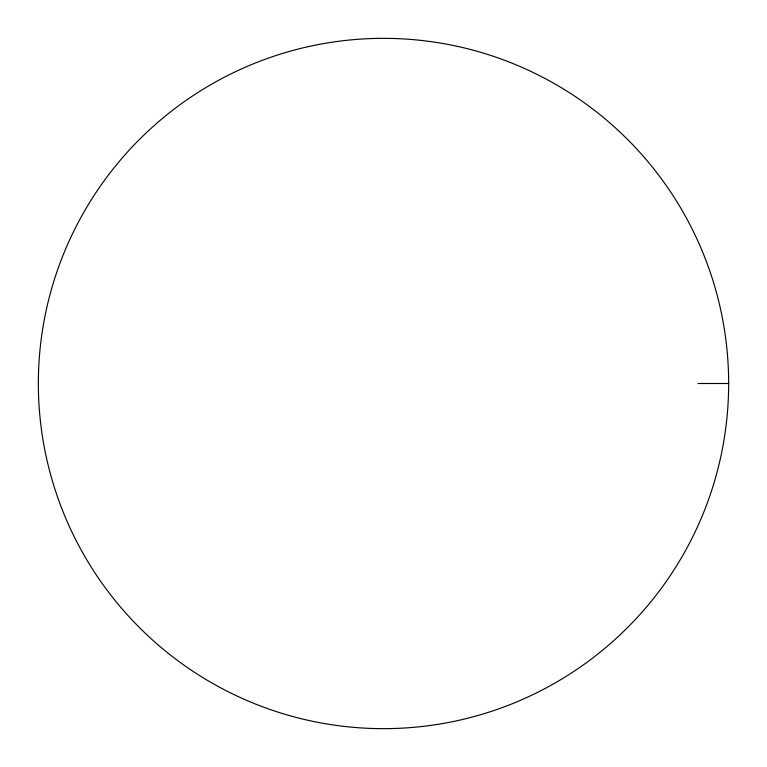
<?xml version="1.0" encoding="UTF-8"?>
<svg xmlns="http://www.w3.org/2000/svg" width="767" height="767" viewBox="0 0 767 767"><rect width="100%" height="100%" fill="white"/><g stroke="black" fill="none" stroke-linecap="round" stroke-linejoin="round"><path stroke-width="1.15" d="M697.97 383.5L728.65 383.5A345.15 345.15 0 0 1 210.925 682.409A345.15 345.15 0 0 1 210.925 84.591A345.15 345.15 0 0 1 728.65 383.5"/></g></svg>
